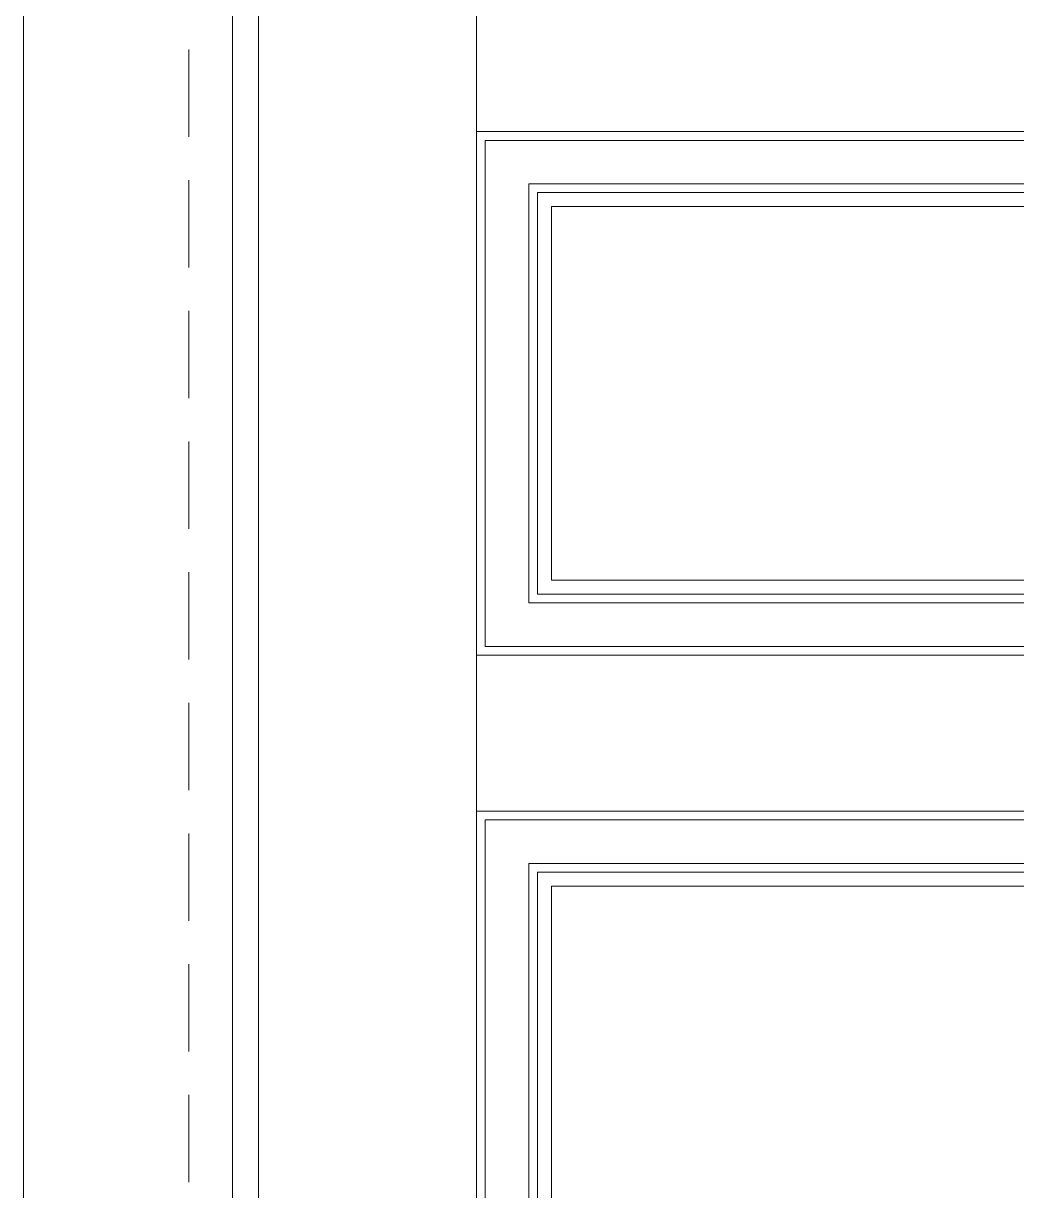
# Model space of a CAD drawing. Header units: inches. Extents: x 258415 to 640093, y 441672 to 945769.
# Drawn here: x 338361 to 338931, y 479180 to 479850 of the extents above; entities that cross this region are included whole.
import ezdxf

# ---------------------------------------------------------------- set-up
doc = ezdxf.new("R2010")
doc.units = ezdxf.units.IN
doc.header["$MEASUREMENT"] = 0
doc.linetypes.add('HIDDEN', pattern=[0.375, 0.25, -0.125])
doc.layers.add('CQ Wood', color=30, linetype='Continuous', lineweight=0)

# ---------------------------------------------------------------- blocks, each defined once
blk = doc.blocks.new('FF 12 wd Elevation')
at = {"layer": 'CQ Wood', "color": 32, "elevation": 0}
for points in [[(309889.78, 454456), (309889.78, 457201.39), (311029.78, 457201.39), (311029.78, 454456)], [(310009.78, 454456), (310009.78, 457081.39), (310909.78, 457081.39), (310909.78, 454456)], [(310894.78, 454456), (310894.78, 457068.5), (310024.78, 457068.5), (310024.78, 454456)], [(310769.78, 454608.5), (310769.78, 456941.87), (310149.78, 456941.87), (310149.78, 454608.5)], [(310149.78, 454468.5), (310149.78, 456941.39), (310769.78, 456941.39), (310769.78, 454468.5)]]:
    blk.add_lwpolyline(points, dxfattribs=at)
at = {"layer": 'CQ Wood', "color": 134, "linetype": 'HIDDEN', "ltscale": 200, "elevation": 0}
blk.add_lwpolyline([(309984.78, 454456), (309984.78, 457108.5), (310934.78, 457108.5), (310934.78, 454456)], dxfattribs=at)
at = {"layer": 'CQ Wood', "color": 32, "elevation": 0}
for points in [[(310024.78, 454468.5), (310894.78, 454468.5), (310894.78, 457068.5), (310024.78, 457068.5)], [(310769.78, 455733.92), (310149.78, 455733.92), (310149.78, 455433.48), (310769.78, 455433.48)], [(310769.78, 455733.92), (310149.78, 455733.92), (310149.78, 455433.48), (310769.78, 455433.48)], [(310764.78, 455438.48), (310154.78, 455438.48), (310154.78, 455728.92), (310764.78, 455728.92)], [(310739.78, 455463.48), (310179.78, 455463.48), (310179.78, 455703.92), (310739.78, 455703.92)], [(310734.78, 455468.48), (310184.78, 455468.48), (310184.78, 455698.92), (310734.78, 455698.92)], [(310726.78, 455476.48), (310192.78, 455476.48), (310192.78, 455690.92), (310726.78, 455690.92)], [(310769.78, 455343.87), (310149.78, 455343.87), (310149.78, 454608.5), (310769.78, 454608.5)], [(310764.78, 454613.5), (310154.78, 454613.5), (310154.78, 455338.87), (310764.78, 455338.87)], [(310739.78, 454638.5), (310179.78, 454638.5), (310179.78, 455313.87), (310739.78, 455313.87)], [(310734.78, 454643.5), (310184.78, 454643.5), (310184.78, 455308.87), (310734.78, 455308.87)], [(310726.78, 454651.5), (310192.78, 454651.5), (310192.78, 455300.87), (310726.78, 455300.87)]]:
    blk.add_lwpolyline(points, close=True, dxfattribs=at)

msp = doc.modelspace()

# ---------------------------------------------------------------- block references
at = {"layer": 'CQ Wood'}
msp.add_blockref('FF 12 wd Elevation', (28471.493, 24053.684, 0), dxfattribs=at)

doc.saveas('drawing.dxf')
